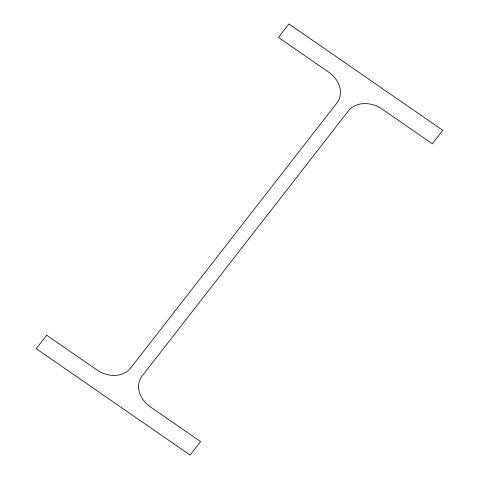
<?xml version="1.0" encoding="UTF-8"?>
<svg xmlns="http://www.w3.org/2000/svg" width="479" height="479" viewBox="0 0 479 479"><rect width="100%" height="100%" fill="white"/><g stroke="black" fill="none" stroke-linecap="round" stroke-linejoin="round"><path stroke-width="0.72" d="M46.697 335.21L36.218 348.676L190.085 455.05L200.563 441.584L150.442 406.934A25.68 20.561 28.8 0 1 142.065 376.069L348.431 110.877A25.68 20.561 28.8 0 1 382.182 109.134L432.303 143.79L442.782 130.324L288.915 23.95L278.437 37.416L328.558 72.066A25.68 20.561 28.8 0 1 336.935 102.931L130.569 368.123A25.68 20.561 28.8 0 1 96.818 369.866L46.697 335.21"/></g></svg>
